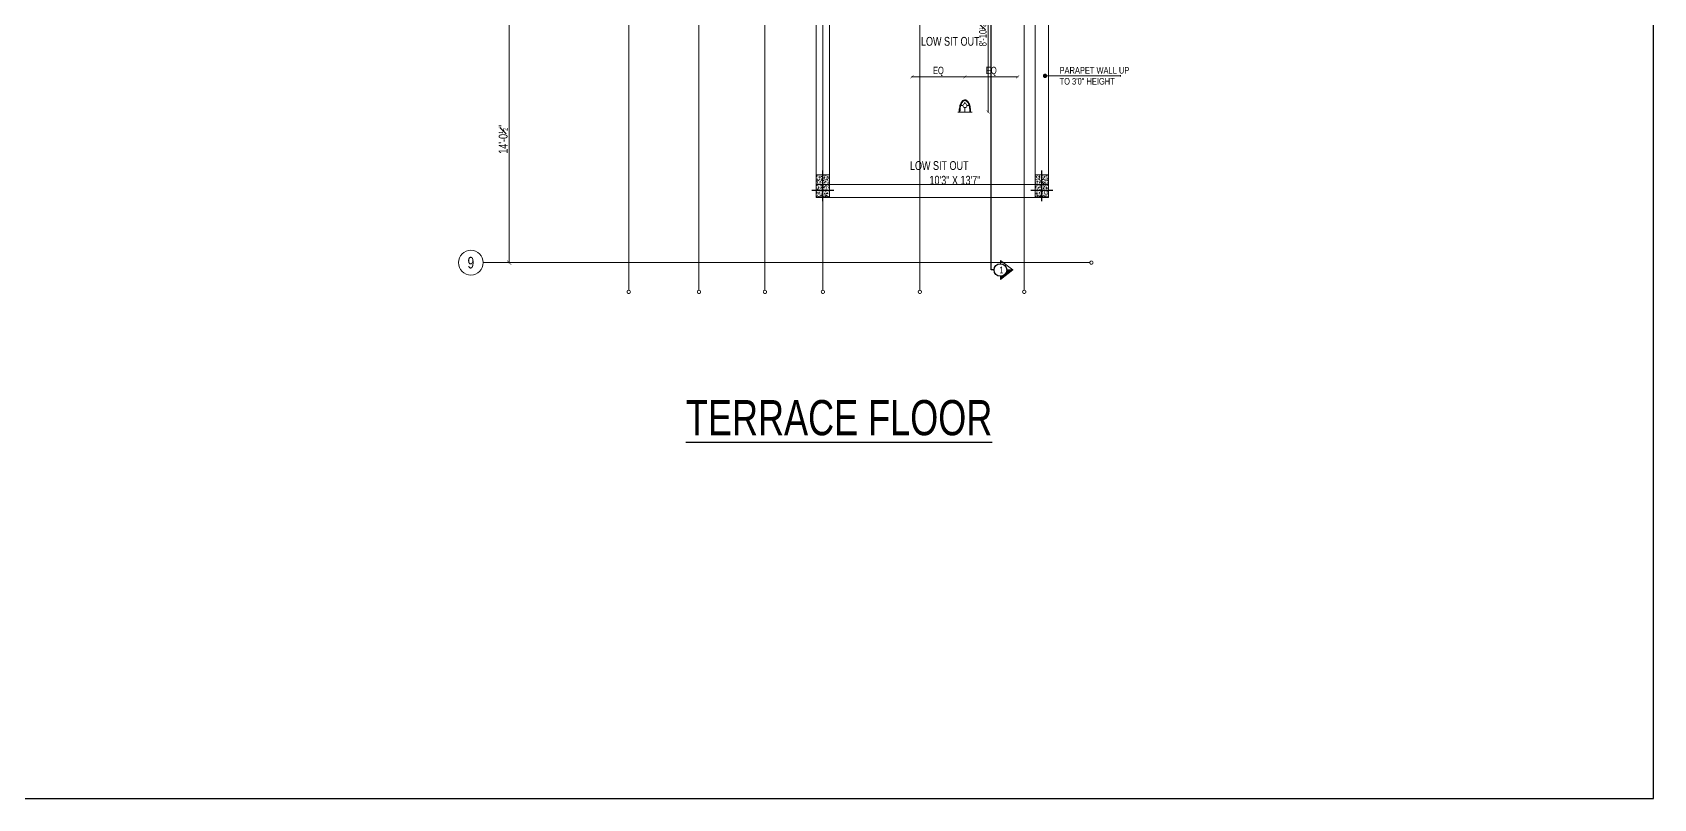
# Model space of a CAD drawing. Header units: inches. Extents: x 3365147 to 3374664, y 1380917 to 1384908.
# Drawn here: x 3371299 to 3372406, y 1380917 to 1381440 of the extents above; entities that cross this region are included whole.
import ezdxf
from ezdxf.enums import TextEntityAlignment as Align

# ---------------------------------------------------------------- set-up
doc = ezdxf.new("R2010")
doc.units = ezdxf.units.IN
doc.header["$LTSCALE"] = 18
doc.header["$MEASUREMENT"] = 0
doc.header["$PDSIZE"] = -1
for name, pattern in [('CENTER', [50.79999999999998, 31.75, -6.349999999999998, 6.349999999999998, -6.349999999999998]), ('CONTINOUS', [0]), ('DASHDOT', [1, 0.5, -0.25, 0, -0.25])]:
    doc.linetypes.add(name, pattern=pattern)
for name, color, linetype, lineweight in [('COLUMN-00 _BC', 1, 'Continuous', 20), ('COLUMN-00 CENTER LINE_BC', 5, 'Continuous', 30), ('COLUMN-00 HATCH_BC', 4, 'Continuous', 9), ('COLUMN-GRID LINE DIM__BC', 3, 'Continuous', 15), ('DETAIL-SECTION ARROW HATCH_BC', 252, 'CONTINOUS', 5), ('DETAIL-SECTION ARROW_BC', 1, 'CONTINOUS', 18), ('DETAIL-SECTION-00_BC', 2, 'DASHDOT', 25), ('ELECTRICAL-CEILING-TEXT_ROOM_BC', 2, 'Continuous', 9), ('ELECTRICAL-DIM_BC', 20, 'Continuous', 9), ('ELECTRICAL-WALL-POINTS-00_BC', 20, 'Continuous', 20), ('ELECTRICAL-WALL-POINTS-01_BC', 136, 'Continuous', 9), ('ELECTRICAL-WALL-POINTS-02_BC', 21, 'Continuous', 5), ('GRID LINE-00_BC', 9, 'CENTER', 9), ('GRID LINE-TEXT BORDER_BC', 4, 'CONTINOUS', 15), ('GRID LINE-TEXT_BC', 2, 'CONTINOUS', 15), ('SCHEME ROOM SIZE TEXT_BC', 2, 'Continuous', 18), ('TEXT-00_ROOM_BC', 232, 'Continuous', 25), ('TEXT-02 _BC', 3, 'CONTINOUS', 18), ('TEXT-02_ARROW_BC', 4, 'Continuous', 13), ('WALL-00_BC', 7, 'Continuous', 30), ('WALL-06_BC', 9, 'Continuous', 9)]:
    doc.layers.add(name, color=color, linetype=linetype, lineweight=lineweight)
doc.styles.add('BC-WALL_DIM', font='swisscl.ttf')
doc.styles.add('DIM_BC', font='swisscl.ttf')
doc.styles.add('WD Room text', font='swisscl.ttf')
doc.dimstyles.new('BC-WALL_DIM-02', dxfattribs={"dimtxt": 4, "dimasz": 2, "dimexe": 4.5, "dimexo": 0, "dimgap": 1, "dimtad": 1, "dimdec": 4, "dimzin": 3, "dimdsep": 46, "dimlunit": 4, "dimtxsty": 'BC-WALL_DIM', "dimblk": 'ARCHTICK', "dimcen": 0.0625, "dimdle": 0.25, "dimse1": 1, "dimse2": 1, "dimclrd": 7, "dimclre": 4, "dimclrt": 256, "dimadec": 0, "dimazin": 0, "dimtfac": 0.5, "dimtdec": 4, "dimtix": 1, "dimtofl": 0, "dimtmove": 2, "dimatfit": 2, "dimfxl": 0, "dimfrac": 1, "dimtolj": 1, "dimtzin": 1, "dimlwd": -1, "dimarcsym": 0})
doc.dimstyles.new('DIM_BC', dxfattribs={"dimtxt": 4, "dimasz": 2, "dimexe": 4.5, "dimexo": 0, "dimgap": 1, "dimtad": 1, "dimdec": 4, "dimzin": 3, "dimdsep": 46, "dimlunit": 4, "dimtxsty": 'DIM_BC', "dimblk": 'ARCHTICK', "dimcen": 0.0625, "dimdle": 0.25, "dimse1": 1, "dimse2": 1, "dimclrd": 7, "dimclre": 4, "dimclrt": 256, "dimadec": 0, "dimazin": 0, "dimtfac": 0.5, "dimtdec": 4, "dimtix": 1, "dimtofl": 0, "dimtmove": 2, "dimatfit": 2, "dimfxl": 0, "dimfrac": 1, "dimtolj": 1, "dimtzin": 1, "dimlwd": -1, "dimarcsym": 0})
doc.dimstyles.new('WALL DIM-02_BC', dxfattribs={"dimtxt": 4, "dimasz": 2, "dimexe": 4.5, "dimexo": 0, "dimgap": 1, "dimtad": 1, "dimdec": 1, "dimzin": 0, "dimdsep": 46, "dimlunit": 4, "dimtxsty": 'BC-WALL_DIM', "dimblk": 'ARCHTICK', "dimcen": 0.0625, "dimdle": 0.25, "dimse1": 1, "dimse2": 1, "dimclrd": 7, "dimclre": 4, "dimclrt": 256, "dimadec": 0, "dimazin": 0, "dimtfac": 0.5, "dimtdec": 1, "dimtix": 1, "dimtofl": 0, "dimtmove": 2, "dimatfit": 2, "dimfxl": 0, "dimfrac": 1, "dimtolj": 1, "dimtzin": 1, "dimlwd": -1, "dimarcsym": 0})

# ---------------------------------------------------------------- blocks, each defined once
blk = doc.blocks.new('ARCHTICK')
at = {"color": 0, "const_width": 0.15}
blk.add_lwpolyline([(-0.5, -0.5), (0.5, 0.5)], dxfattribs=at)
blk = doc.blocks.new('*D1367')
at = {"layer": 'COLUMN-GRID LINE DIM__BC', "color": 7, "transparency": 16777216}
blk.add_line((3371624.654938514, 1381451.392752365), (3371624.654938514, 1381282.42401613), dxfattribs=at)
at = {"layer": 'Defpoints', "color": 0, "transparency": 16777216}
for p in [(3371657.690908763, 1381451.142752365), (3371624.654938514, 1381282.67401613), (3371657.690908763, 1381282.67401613)]:
    blk.add_point(p, dxfattribs=at)
at = {"layer": 'COLUMN-GRID LINE DIM__BC', "color": 7, "transparency": 16777216, "xscale": 3, "yscale": 3, "zscale": 3}
for p, rotation in [((3371624.654938514, 1381451.142752365), 90), ((3371624.654938514, 1381282.67401613), 270)]:
    blk.add_blockref('ARCHTICK', p, dxfattribs=dict(at, rotation=rotation))
at = {"layer": 'COLUMN-GRID LINE DIM__BC', "transparency": 16777216, "insert": (3371620.582199326, 1381366.908384246), "char_height": 6, "attachment_point": 5, "rotation": 90, "style": 'BC-WALL_DIM'}
blk.add_mtext('\\A1;14\'-0{\\H0.5x;\\S1#2;}"', dxfattribs=at)
blk = doc.blocks.new('_ArchTick')
at = {"color": 0, "linetype": 'ByBlock', "const_width": 0.15}
blk.add_lwpolyline([(-0.5, -0.5), (0.5, 0.5)], dxfattribs=at)
blk = doc.blocks.new('*U436')
at = {"linetype": 'CENTER', "ltscale": 0.1}
blk.add_line((1.110223024625157e-16, 0), (25.47780267974587, 0), dxfattribs=at)
at = {"linetype": 'Continuous', "const_width": 0.015}
blk.add_lwpolyline([(25.47771698158733, 5.724587470723463e-17, 1), (25.53430281176538, 5.724587470723463e-17, 1)], format="xyb", close=True, dxfattribs=at)
at = {"layer": 'GRID LINE-TEXT BORDER_BC'}
blk.add_circle((-0.2141686873997627, 0), 0.2141686873997422, dxfattribs=at)
at = {"layer": 'GRID LINE-TEXT_BC', "style": 'DIM_BC'}
blk.add_attdef('AA', text='', height=0.2, rotation=90.0000000000445, dxfattribs=at).set_placement((-0.2141686873997627, 0), align=Align.MIDDLE_CENTER)
blk = doc.blocks.new('*U623')
at = {"linetype": 'CENTER', "ltscale": 0.1}
blk.add_line((1.110223024625157e-16, 0), (25.47780267974587, 0), dxfattribs=at)
at = {"linetype": 'Continuous', "const_width": 0.015}
blk.add_lwpolyline([(25.47771698158733, 5.724587470723463e-17, 1), (25.53430281176538, 5.724587470723463e-17, 1)], format="xyb", close=True, dxfattribs=at)
at = {"layer": 'GRID LINE-TEXT BORDER_BC'}
blk.add_circle((-0.2141686873997627, 0), 0.2141686873997422, dxfattribs=at)
at = {"layer": 'GRID LINE-TEXT_BC', "style": 'DIM_BC'}
blk.add_attdef('AA', text='', height=0.2, rotation=90.0000000000445, dxfattribs=at).set_placement((-0.2141686873997627, 0), align=Align.MIDDLE_CENTER)
blk = doc.blocks.new('*U618')
at = {"linetype": 'CENTER', "ltscale": 0.1}
blk.add_line((1.110223024625157e-16, 0), (25.47780267974587, 0), dxfattribs=at)
at = {"linetype": 'Continuous', "const_width": 0.015}
blk.add_lwpolyline([(25.47771698158733, 5.724587470723463e-17, 1), (25.53430281176538, 5.724587470723463e-17, 1)], format="xyb", close=True, dxfattribs=at)
at = {"layer": 'GRID LINE-TEXT BORDER_BC'}
blk.add_circle((-0.2141686873997627, 0), 0.2141686873997422, dxfattribs=at)
at = {"layer": 'GRID LINE-TEXT_BC', "style": 'DIM_BC'}
blk.add_attdef('AA', text='', height=0.2, rotation=90.0000000000445, dxfattribs=at).set_placement((-0.2141686873997627, 0), align=Align.MIDDLE_CENTER)
blk = doc.blocks.new('*U613')
at = {"linetype": 'CENTER', "ltscale": 0.1}
blk.add_line((1.110223024625157e-16, 0), (25.47780267974587, 0), dxfattribs=at)
at = {"linetype": 'Continuous', "const_width": 0.015}
blk.add_lwpolyline([(25.47771698158733, 5.724587470723463e-17, 1), (25.53430281176538, 5.724587470723463e-17, 1)], format="xyb", close=True, dxfattribs=at)
at = {"layer": 'GRID LINE-TEXT BORDER_BC'}
blk.add_circle((-0.2141686873997627, 0), 0.2141686873997422, dxfattribs=at)
at = {"layer": 'GRID LINE-TEXT_BC', "style": 'DIM_BC'}
blk.add_attdef('AA', text='', height=0.2, rotation=90.0000000000445, dxfattribs=at).set_placement((-0.2141686873997627, 0), align=Align.MIDDLE_CENTER)
blk = doc.blocks.new('*U608')
at = {"linetype": 'CENTER', "ltscale": 0.1}
blk.add_line((1.110223024625157e-16, 0), (25.47780267974587, 0), dxfattribs=at)
at = {"linetype": 'Continuous', "const_width": 0.015}
blk.add_lwpolyline([(25.47771698158733, 5.724587470723463e-17, 1), (25.53430281176538, 5.724587470723463e-17, 1)], format="xyb", close=True, dxfattribs=at)
at = {"layer": 'GRID LINE-TEXT BORDER_BC'}
blk.add_circle((-0.2141686873997627, 0), 0.2141686873997422, dxfattribs=at)
at = {"layer": 'GRID LINE-TEXT_BC', "style": 'DIM_BC'}
blk.add_attdef('AA', text='', height=0.2, rotation=90.0000000000445, dxfattribs=at).set_placement((-0.2141686873997627, 0), align=Align.MIDDLE_CENTER)
blk = doc.blocks.new('*U603')
at = {"linetype": 'CENTER', "ltscale": 0.1}
blk.add_line((1.110223024625157e-16, 0), (25.47780267974587, 0), dxfattribs=at)
at = {"linetype": 'Continuous', "const_width": 0.015}
blk.add_lwpolyline([(25.47771698158733, 5.724587470723463e-17, 1), (25.53430281176538, 5.724587470723463e-17, 1)], format="xyb", close=True, dxfattribs=at)
at = {"layer": 'GRID LINE-TEXT BORDER_BC'}
blk.add_circle((-0.2141686873997627, 0), 0.2141686873997422, dxfattribs=at)
at = {"layer": 'GRID LINE-TEXT_BC', "style": 'DIM_BC'}
blk.add_attdef('AA', text='', height=0.2, rotation=90.0000000000445, dxfattribs=at).set_placement((-0.2141686873997627, 0), align=Align.MIDDLE_CENTER)
blk = doc.blocks.new('*U431')
at = {"linetype": 'CENTER', "ltscale": 0.1}
blk.add_line((1.110223024625157e-16, 0), (10.51656835569302, 0), dxfattribs=at)
at = {"linetype": 'Continuous', "const_width": 0.015}
blk.add_lwpolyline([(10.51648265753448, 5.724587470723463e-17, 1), (10.57306848771253, 5.724587470723463e-17, 1)], format="xyb", close=True, dxfattribs=at)
at = {"layer": 'GRID LINE-TEXT BORDER_BC'}
blk.add_circle((-0.2141686873997627, 0), 0.2141686873997422, dxfattribs=at)
at = {"layer": 'GRID LINE-TEXT_BC', "style": 'DIM_BC'}
blk.add_attdef('AA', text='', height=0.2, dxfattribs=at).set_placement((-0.2141686873997627, 0), align=Align.MIDDLE_CENTER)
blk = doc.blocks.new('EW-COMPOUND WALL LIGHT_BC')
blk.add_line((9.112710586123285e-13, 0), (-4.529709940470639e-13, 3.023274702813069))
at = {"ltscale": 20}
blk.add_line((4.927180831857994, -2.282618538629322e-13), (-4.927180831858051, -2.273736754432321e-13), dxfattribs=at)
blk.add_circle((-5.666578317686799e-13, 4.42327470281316), 1.39999999999998)
blk.add_open_spline([(3.919422597587028, -4.934149027150708e-16), (3.919422597587028, 0.6384450161248356), (3.886240571498452, 1.276851265010431), (3.69707317533407, 3.068895585618411), (3.45808804819693, 4.178167057647556), (2.780900254802433, 6.080079498354417), (2.346086102663083, 6.873572735011075), (1.540509031184819, 7.740001427009764), (1.235011323623786, 7.977291703959489), (0.5693319713623007, 8.291135297106669), (0.20740182438945, 8.364119354598778), (-0.5091560258747351, 8.30978772698749), (-0.8580905588945245, 8.184296171254129), (-1.493464031663648, 7.782828061402194), (-1.782766559546293, 7.508424804293635), (-2.308911236789998, 6.842002567723537), (-2.54619495492778, 6.449110309078345), (-3.161279140388435, 5.160337164038982), (-3.470162470466756, 4.12922174549638), (-3.833694994223807, 2.046450713189454), (-3.919422597587028, 1.023430174657857), (-3.919422597587028, 1.480244708145212e-15)], degree=3, knots=[1.570796326794897, 1.570796326794897, 1.570796326794897, 1.570796326794897, 1.808479811528694, 1.808479811528694, 2.255914330366457, 2.255914330366457, 2.70334884920422, 2.70334884920422, 2.93898368553105, 2.93898368553105, 3.174618521857881, 3.174618521857881, 3.410253358184711, 3.410253358184711, 3.645888194511541, 3.645888194511541, 3.881523030838371, 3.881523030838371, 4.331381306817332, 4.331381306817332, 4.71238898038469, 4.71238898038469, 4.71238898038469, 4.71238898038469])
at = {"layer": 'ELECTRICAL-WALL-POINTS-01_BC'}
for p, q in [((-2.407758234271567, 4.423274702812705), (-1.400000000000544, 4.42327470281316)), ((1.77635683940025e-15, 6.831032937084274), (-4.529709940470639e-13, 5.823274702813251)), ((2.40775823427032, 4.423274702812703), (1.399999999999411, 4.423274702813158))]:
    blk.add_line(p, q, dxfattribs=at)
at = {"layer": 'ELECTRICAL-WALL-POINTS-02_BC'}
blk.add_ellipse((0, 0), major_axis=(0, -7.838791171355297), ratio=0.4357232391816585, start_param=1.570796326794897, end_param=4.71238898038469, dxfattribs=at)
blk = doc.blocks.new('*D1426')
at = {"layer": 'Defpoints', "color": 0, "transparency": 16777216}
for p in [(3371971.776909489, 1381409.413960036), (3371935.768649968, 1381385.414155997), (3371971.776909489, 1381385.414155997)]:
    blk.add_point(p, dxfattribs=at)
at = {"layer": 'ELECTRICAL-DIM_BC', "color": 7, "transparency": 16777216}
blk.add_line((3371935.518649968, 1381409.413960036), (3371972.026909489, 1381409.413960036), dxfattribs=at)
at = {"layer": 'ELECTRICAL-DIM_BC', "color": 7, "transparency": 16777216, "xscale": 2, "yscale": 2, "zscale": 2, "rotation": 180}
blk.add_blockref('ARCHTICK', (3371935.768649968, 1381409.413960036), dxfattribs=at)
at = {"layer": 'ELECTRICAL-DIM_BC', "color": 7, "transparency": 16777216, "xscale": 2, "yscale": 2, "zscale": 2}
blk.add_blockref('ARCHTICK', (3371971.776909489, 1381409.413960036), dxfattribs=at)
at = {"layer": 'ELECTRICAL-DIM_BC', "transparency": 16777216, "insert": (3371953.772779728, 1381413.113828975), "char_height": 5, "attachment_point": 5, "style": 'BC-WALL_DIM'}
blk.add_mtext('\\A1;EQ', dxfattribs=at)
blk = doc.blocks.new('*D1427')
at = {"layer": 'Defpoints', "color": 0, "transparency": 16777216}
for p in [(3371951.618455506, 1381491.688579951), (3371971.77520729, 1381491.688579951), (3371971.778635262, 1381385.414155997)]:
    blk.add_point(p, dxfattribs=at)
at = {"layer": 'ELECTRICAL-DIM_BC', "color": 7, "transparency": 16777216}
blk.add_line((3371951.618455506, 1381385.164155997), (3371951.618455506, 1381491.938579951), dxfattribs=at)
at = {"layer": 'ELECTRICAL-DIM_BC', "color": 7, "transparency": 16777216, "xscale": 2, "yscale": 2, "zscale": 2}
for p, rotation in [((3371951.618455506, 1381491.688579951), 90), ((3371951.618455506, 1381385.414155997), 270)]:
    blk.add_blockref('ARCHTICK', p, dxfattribs=dict(at, rotation=rotation))
at = {"layer": 'ELECTRICAL-DIM_BC', "transparency": 16777216, "insert": (3371948.057839516, 1381438.551367973), "char_height": 5, "attachment_point": 5, "rotation": 90, "style": 'BC-WALL_DIM'}
blk.add_mtext('\\A1;8\'-10{\\H0.5x;\\S1#4;}"', dxfattribs=at)
blk = doc.blocks.new('*D1874')
at = {"layer": 'Defpoints', "color": 0, "transparency": 16777216}
for p in [(3371899.665323697, 1381409.413960036), (3371899.665323697, 1381385.414155997), (3371935.673583218, 1381385.414155997)]:
    blk.add_point(p, dxfattribs=at)
at = {"layer": 'ELECTRICAL-DIM_BC', "color": 7, "transparency": 16777216}
blk.add_line((3371935.923583218, 1381409.413960036), (3371899.415323697, 1381409.413960036), dxfattribs=at)
at = {"layer": 'ELECTRICAL-DIM_BC', "color": 7, "transparency": 16777216, "xscale": 2, "yscale": 2, "zscale": 2, "rotation": 180}
blk.add_blockref('ARCHTICK', (3371899.665323697, 1381409.413960036), dxfattribs=at)
at = {"layer": 'ELECTRICAL-DIM_BC', "color": 7, "transparency": 16777216, "xscale": 2, "yscale": 2, "zscale": 2}
blk.add_blockref('ARCHTICK', (3371935.673583218, 1381409.413960036), dxfattribs=at)
at = {"layer": 'ELECTRICAL-DIM_BC', "transparency": 16777216, "insert": (3371917.669453458, 1381413.113828975), "char_height": 5, "attachment_point": 5, "style": 'BC-WALL_DIM'}
blk.add_mtext('\\A1;EQ', dxfattribs=at)
blk = doc.blocks.new('*U1335')
at = {"layer": 'DETAIL-SECTION ARROW HATCH_BC', "linetype": 'Continuous', "transparency": 33554687}
h = blk.add_hatch(dxfattribs=at)
h.set_pattern_fill('ANSI31', color=256, scale=0.06451599999999999, style=0)
h.set_pattern_definition([(45, (17.7127543672882, -8.431632918223361), (-0.0057024626368789, 0.0057024626368789), [])])
h.paths.add_polyline_path([(-0.2903219999990937, -0.2870960000056698), (-0.1935479999999073, -0.2870960000056698, 0.4142135623730951), (0, -0.4806440000321801), (0, -0.6741920000113396)])
h = blk.add_hatch(dxfattribs=at)
h.set_pattern_fill('ANSI31', color=256, scale=0.06451599999999999, style=0)
h.set_pattern_definition([(45, (62.10808388955135, -8.431632918223361), (-0.0057024626368789, 0.0057024626368789), [])])
h.paths.add_polyline_path([(44.10500752226417, -0.2870960000056698), (44.2017815222633, -0.2870960000056698, 0.4142135623730951), (44.39532952226315, -0.4806440000321801), (44.39532952226315, -0.6741920000113396)])
at = {"linetype": 'Continuous', "transparency": 33554687}
for p, q in [((0, -0.0935479999791597), (0, 0)), ((44.39532952226315, 0), (44.39532952226315, -0.0935479999791597))]:
    blk.add_line(p, q, dxfattribs=at)
at = {"transparency": 33554687}
blk.add_line((0, 0), (44.39532952226315, 0), dxfattribs=at)
at = {"linetype": 'CONTINOUS', "transparency": 33554687}
for centre in [(0, -0.2870960000056698), (44.39532952226315, -0.2870960000056698)]:
    blk.add_circle(centre, 0.193548, dxfattribs=at)
at = {"layer": 'DETAIL-SECTION ARROW_BC', "transparency": 33554687}
for p, q in [((0, -0.4806440000321801), (0, -0.6741920000113396)), ((44.39532952226315, -0.4806440000321801), (44.39532952226315, -0.6741920000113396))]:
    blk.add_line(p, q, dxfattribs=at)
for points in [[(0.1935479999991685, -0.2870960000056698), (0.2903219999990938, -0.2870960000056698), (0, -0.6741920000113396), (-0.2903219999990937, -0.2870960000056698), (-0.1935479999999073, -0.2870960000056698)], [(44.58887752226232, -0.2870960000056698), (44.68565152226224, -0.2870960000056698), (44.39532952226315, -0.6741920000113396), (44.10500752226405, -0.2870960000056698), (44.2017815222633, -0.2870960000056698)]]:
    blk.add_lwpolyline(points, dxfattribs=at)
at = {"linetype": 'CONTINOUS', "transparency": 33554687, "style": 'DIM_BC'}
for tag, rotation, p in [('1', 269.9999999999997, (-1.804112415015879e-16, -0.317633352561371)), ('2', 269.9999999999988, (44.39532952226315, -0.2869649384067169))]:
    blk.add_attdef(tag, text='', height=0.2, rotation=rotation, dxfattribs=at).set_placement(p, align=Align.MIDDLE_CENTER)
blk = doc.blocks.new('*U479')
at = {"layer": 'COLUMN-00 HATCH_BC'}
h = blk.add_hatch(dxfattribs=at)
h.set_pattern_fill('AR-CONC', color=256, scale=0.25)
h.set_pattern_definition([(49.99999999999999, (2.588408843262613e-06, 5.996753859275486), (1.793150456501884, -0.1568803374564878), [0.1875, -2.0625]), (355, (2.588408843262613e-06, 5.996753859275486), (-0.3468783340325, 1.88048033425003), [0.15, -1.65]), (100.45144446, (0.1494317909088432, 5.983680499275486), (1.44627211681778, 1.723599977421574), [0.15935048, -1.75285528]), (46.18420000000002, (2.588408843262613e-06, 6.496753859275486), (2.668103326678931, -0.4137982019826913), [0.2812499999999997, -3.093749999999997]), (96.63563548999993, (0.2223444509088432, 6.462270591775487), (2.336654864185571, 2.435296501936376), [0.239025855, -2.629284399999999]), (351.1841639899999, (2.588408843262613e-06, 6.496753859275486), (2.336654862636933, 2.435296500674975), [0.225, -2.4750000025]), (21, (0.2500025884088437, 6.371753859275486), (1.492267630296154, -1.006547226663347), [0.1875, -2.0625]), (326.0000000000001, (0.2500025884088437, 6.371753859275486), (0.6082883298039543, 1.812875112617133), [0.15, -1.65]), (71.45144474, (0.3743582234088434, 6.287874924275486), (2.100555941824928, 0.8063278820158846), [0.159350475, -1.75285528]), (37.50000000000001, (2.588408843262613e-06, 5.996753859275486), (0.03039963829322667, 0.8322346345782787), [0, -1.63, 0, -1.675, 0, -1.65625]), (7.499999999999999, (2.588408843262613e-06, 5.996753859275486), (0.6576738436053715, 0.9860292797059006), [0, -0.955, 0, -1.5925, 0, -0.63125]), (327.5, (-0.5574974115911566, 5.996753859275486), (1.334556090431023, -0.0563871793359495), [0, -0.625, 0, -1.95, 0, -2.5875]), (317.5, (-0.8074974115911566, 5.996753859275486), (1.457965423355966, 0.2502624558307941), [0, -0.8125, 0, -1.295, 0, -1.8375])])
h.paths.add_polyline_path([(-4.499999997316879, -4.50162307042774), (4.500000002683121, -4.501623070467758), (4.500002585725722, 10.49837692970323), (-4.499997414274278, 10.49837692974324)])
blk.add_lwpolyline([(-4.499999997316879, -4.50162307042774), (4.500000002683121, -4.501623070467758), (4.500002585725722, 10.49837692970323), (-4.499997414274278, 10.49837692974324)], close=True)
at = {"layer": 'COLUMN-00 CENTER LINE_BC'}
for p, q in [((-2.582668346176685e-06, -7.501623070409551), (3.742553359895269e-10, 13.49837692976143)), ((-7.499997414648533, -1.818989403545856e-11), (7.500002585351467, -5.820766091346741e-11))]:
    blk.add_line(p, q, dxfattribs=at)

msp = doc.modelspace()

# ---------------------------------------------------------------- linework, layer by layer
at = {"layer": 'TEXT-02_ARROW_BC'}
msp.add_line((3372041.957997316, 1381409.615522242), (3372041.957997316, 1381410.615522242), dxfattribs=at)
at = {"layer": 'WALL-00_BC'}
msp.add_lwpolyline([(3371276.663469139, 1380917.040734421), (3372405.853860197, 1380917.040734421), (3372405.853860197, 1382430.682428282), (3371276.663469139, 1382430.682428282)], close=True, dxfattribs=at)
at = {"layer": 'WALL-06_BC'}
for p, q in [((3371983.758667251, 1381532.136731748), (3371983.758667251, 1381327.023150219)), ((3371992.758667251, 1381532.136731748), (3371992.758667251, 1381327.023150219)), ((3371834.323113808, 1381327.02315022), (3371834.323113808, 1381496.116878644)), ((3371843.323113808, 1381327.02315022), (3371843.323113808, 1381496.116878644)), ((3371834.323113808, 1381336.02315022), (3371992.758667251, 1381336.023150219)), ((3371834.323113808, 1381327.02315022), (3371992.758667251, 1381327.023150219))]:
    msp.add_line(p, q, dxfattribs=at)

# ---------------------------------------------------------------- block references
at = {"layer": 'COLUMN-00 _BC', "transparency": 33554687}
for p in [(3371838.823108639, 1381332.146531276), (3371988.258662099, 1381332.146531276)]:
    msp.add_blockref('*U479', p, dxfattribs=at)
at = {"layer": 'DETAIL-SECTION-00_BC', "transparency": 33554687}
ref = msp.add_blockref('*U1335', (3371953.634787391, 1381277.665617635), dxfattribs=dict(at, xscale=22.14566929133859, yscale=22.14566929133859, zscale=22.14566929133859, rotation=90))
ref.add_attrib('2', '1', dxfattribs={"layer": '0', "linetype": 'CONTINOUS', "height": 4.429133858267719, "style": 'DIM_BC'}).set_placement((3371960.668990573, 1382260.829903315), align=Align.MIDDLE_CENTER)
ref.add_attrib('1', '1', dxfattribs={"layer": '0', "linetype": 'CONTINOUS', "height": 4.429133858267718, "style": 'DIM_BC'}).set_placement((3371960.668990573, 1381277.665617635), align=Align.MIDDLE_CENTER)
at = {"layer": 'ELECTRICAL-WALL-POINTS-00_BC', "color": 4, "transparency": 33554687, "xscale": -1}
msp.add_blockref('EW-COMPOUND WALL LIGHT_BC', (3371935.766924198, 1381385.414155997), dxfattribs=at)
at = {"layer": 'GRID LINE-00_BC', "xscale": 39.37007874015748, "yscale": 39.37007874015748, "zscale": 39.37007874015748, "rotation": 270}
for name, p, values in [('*U436', (3371706.275143441, 1382266.914860132), {'AA': 'A'}), ('*U623', (3371754.240277217, 1382266.914860132), {'AA': 'B'}), ('*U618', (3371799.258667772, 1382266.914860132), {'AA': 'C'}), ('*U613', (3371838.823114314, 1382266.914860132), {'AA': 'D'}), ('*U608', (3371905.008667772, 1382266.914860132), {'AA': 'E'}), ('*U603', (3371976.258667774, 1382266.914860132), {'AA': 'F'})]:
    msp.add_blockref(name, p, dxfattribs=at).add_auto_attribs(values)
at = {"layer": 'GRID LINE-00_BC', "xscale": 39.37007874015748, "yscale": 39.37007874015748, "zscale": 39.37007874015748}
msp.add_blockref('*U431', (3371606.949991824, 1381282.674016129), dxfattribs=at).add_auto_attribs({'AA': '9'})

# ---------------------------------------------------------------- texts
at = {"layer": 'Defpoints', "insert": (3371843.005013997, 1381176.74965872), "char_height": 24, "attachment_point": 4, "style": 'WD Room text'}
msp.add_mtext('\\pi-97.65138;{\\LTERRACE FLOOR }', dxfattribs=at)
at = {"layer": 'ELECTRICAL-CEILING-TEXT_ROOM_BC', "insert": (3371917.422286032, 1381343.85875313), "char_height": 6, "attachment_point": 4, "style": 'DIM_BC'}
msp.add_mtext('\\pi-19.16383;LOW SIT OUT \\P\\pi-0.94168; ', dxfattribs=at)
at = {"layer": 'SCHEME ROOM SIZE TEXT_BC', "transparency": 33554687, "insert": (3371929.422286032, 1381343.85875313), "char_height": 6, "attachment_point": 4, "style": 'DIM_BC'}
msp.add_mtext('\\P\\pi-17.83683;10\'3" X 13\'7"', dxfattribs=at)
at = {"layer": 'TEXT-00_ROOM_BC', "insert": (3371924.94436761, 1381428.622067134), "char_height": 6, "attachment_point": 4, "style": 'WD Room text'}
msp.add_mtext('\\pi-19.16383;LOW SIT OUT \\P\\pi-0.94168; ', dxfattribs=at)
at = {"layer": 'TEXT-02 _BC', "insert": (3372000.388504451, 1381410.115522242), "char_height": 4.5, "attachment_point": 4, "style": 'DIM_BC'}
msp.add_mtext('PARAPET WALL UP \\PTO 3\'0" HEIGHT', dxfattribs=at)

# ---------------------------------------------------------------- dimensions: what is measured, and where the dimension line sits
at = {"layer": 'COLUMN-GRID LINE DIM__BC', "transparency": 33554687}
dim = msp.add_linear_dim(base=(3371624.654938514, 1381282.67401613), p1=(3371657.690908761, 1381451.142752365), p2=(3371657.690908761, 1381282.674016129), angle=90, dimstyle='WALL DIM-02_BC', override={"dimtxt": 6, "dimasz": 3, "dimpost": '\\X', "dimfxl": 72, "dimfxlon": 1, "dimarcsym": 1}, dxfattribs=at)
dim.commit()
dim.dimension.update_dxf_attribs({"geometry": '*D1367', "text_midpoint": (3371620.582199326, 1381366.908384246)})
at = {"layer": 'ELECTRICAL-DIM_BC', "transparency": 33554687}
dim = msp.add_linear_dim(base=(3371951.618455506, 1381491.688579951), p1=(3371971.77863526, 1381385.414155997), p2=(3371971.775207289, 1381491.688579951), angle=90, dimstyle='BC-WALL_DIM-02', override={"dimtxt": 5, "dimpost": '\\X'}, dxfattribs=at)
dim.commit()
dim.dimension.update_dxf_attribs({"geometry": '*D1427', "text_midpoint": (3371948.057839516, 1381438.551367973)})
dim = msp.add_linear_dim(base=(3371899.665323697, 1381409.413960036), p1=(3371935.673583218, 1381385.414155997), p2=(3371899.665323697, 1381385.414155997), angle=180, text='EQ', dimstyle='BC-WALL_DIM-02', override={"dimtxt": 5, "dimpost": '\\X'}, dxfattribs=at)
dim.commit()
dim.dimension.update_dxf_attribs({"geometry": '*D1874', "text_midpoint": (3371917.669453458, 1381413.113828975)})
dim = msp.add_linear_dim(base=(3371971.776909489, 1381409.413960036), p1=(3371935.768649968, 1381385.414155997), p2=(3371971.776909489, 1381385.414155997), text='EQ', dimstyle='BC-WALL_DIM-02', override={"dimtxt": 5, "dimpost": '\\X'}, dxfattribs=at)
dim.commit()
dim.dimension.update_dxf_attribs({"geometry": '*D1426', "text_midpoint": (3371953.772779728, 1381413.113828975)})

# ---------------------------------------------------------------- leaders
at = {"layer": 'TEXT-02_ARROW_BC'}
msp.add_leader([(3371990.482827763, 1381410.115522242), (3372041.957997316, 1381410.115522242)], dimstyle='DIM_BC', override={"dimasz": 3, "dimtad": 0, "dimclrd": 256, "dimldrblk": 'Dot', "dimfxl": 0.1, "dimfxlon": 1, "dimarcsym": 1}, dxfattribs=at)

doc.saveas('drawing.dxf')
